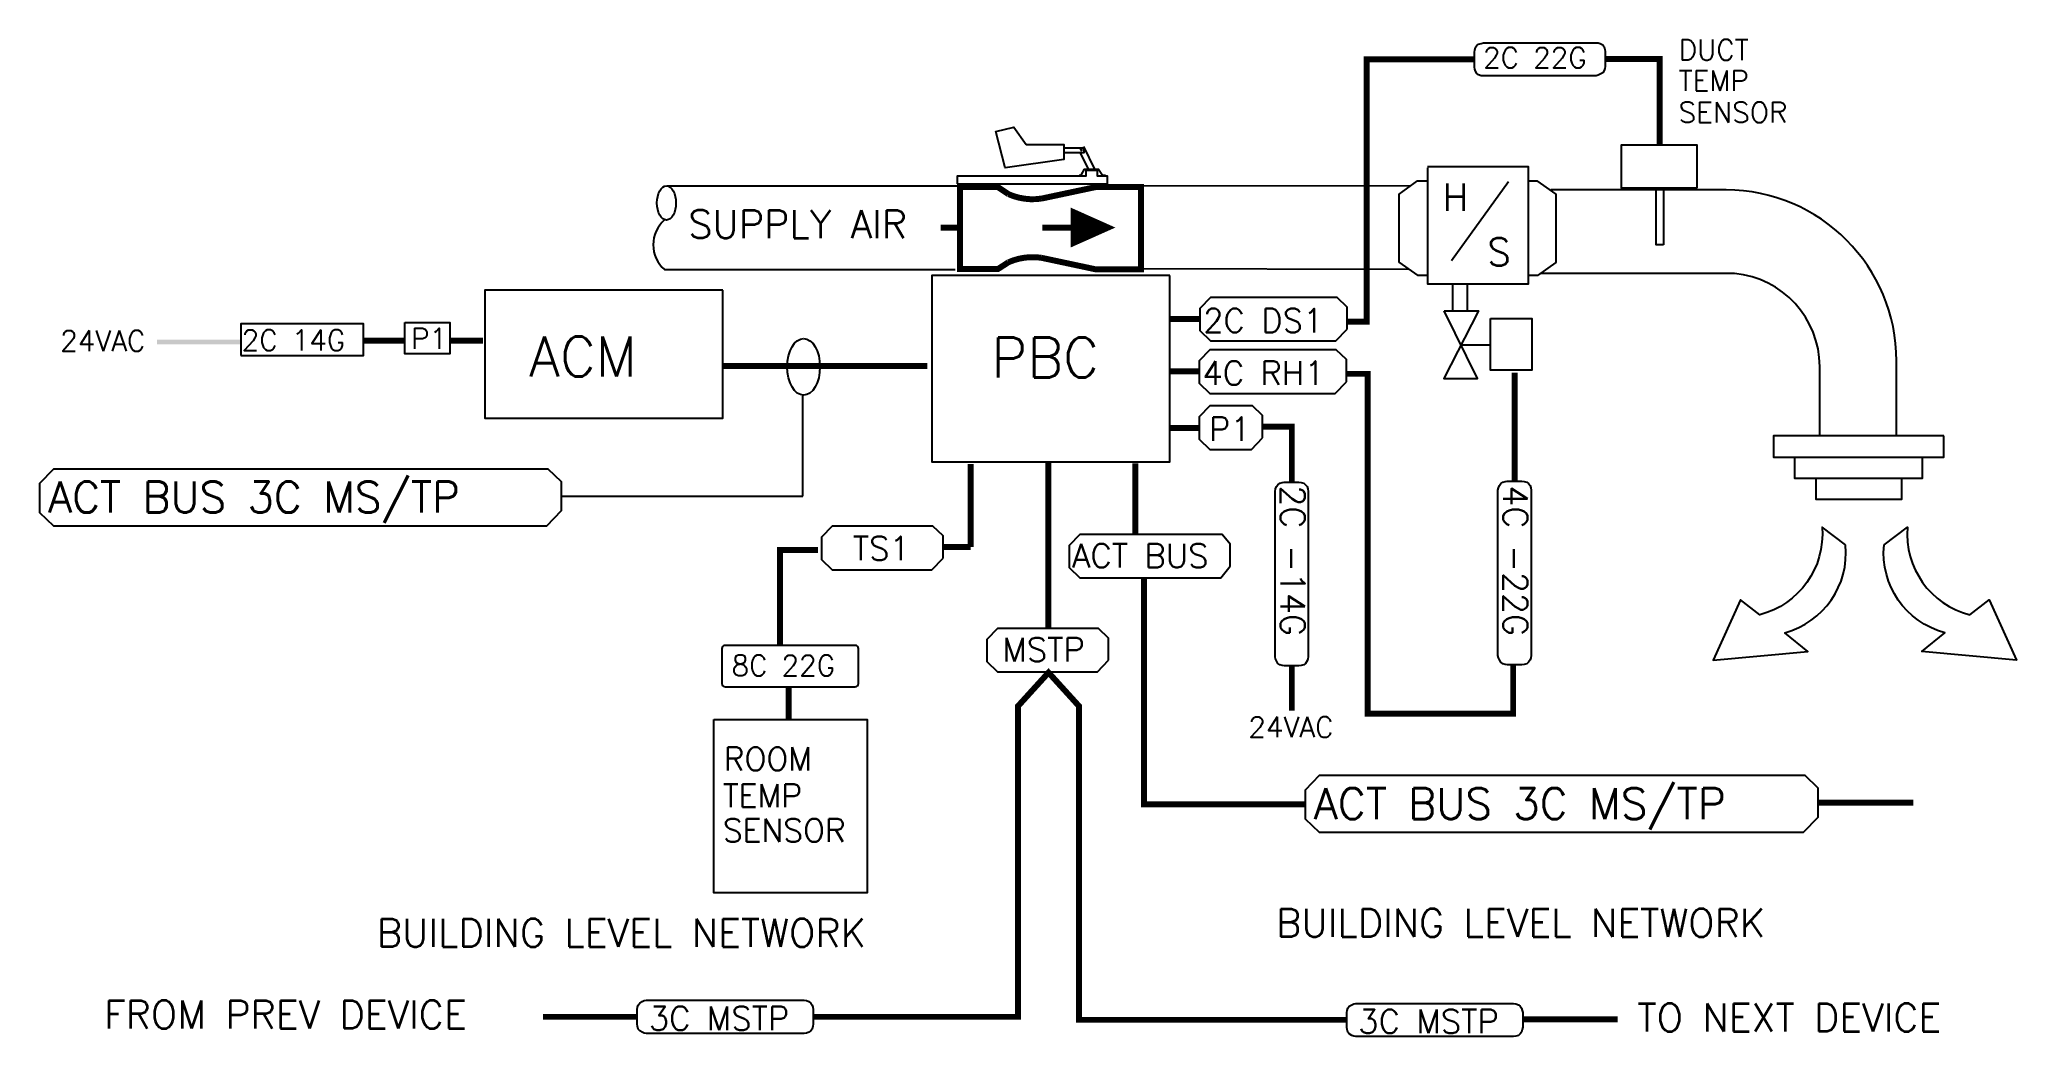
# Model space of a CAD drawing. Extents: x 585 to 1197, y 414 to 722.
import ezdxf

# ---------------------------------------------------------------- set-up
doc = ezdxf.new("R2010")
doc.units = 0
doc.header["$LTSCALE"] = 96
doc.header["$MEASUREMENT"] = 0
for name, color, linetype in [('COIL', 7, 'CONTINUOUS'), ('DUCT TEMP', 7, 'CONTINUOUS'), ('SUP', 7, 'CONTINUOUS'), ('TEMP SENS', 7, 'CONTINUOUS')]:
    doc.layers.add(name, color=color, linetype=linetype)
doc.styles.get("Standard").update_dxf_attribs({"font": 'ROMANS'})

msp = doc.modelspace()

# ---------------------------------------------------------------- hatches: boundary and pattern name
at = {"layer": 'SUP', "linetype": 'Continuous', "transparency": 33554687}
msp.add_hatch(color=7, dxfattribs=at).paths.add_polyline_path([(647.78, 627.9), (647.78, 629.44), (621.8, 629.44), (621.8, 627.9)])

# ---------------------------------------------------------------- linework, layer by layer
at = {"layer": 'COIL', "color": 7, "linetype": 'Continuous'}
msp.add_lwpolyline([(989.82, 616.36), (989.82, 623.21), (986.69, 626.23), (947.55, 626.23), (944.24, 622.81), (944.24, 615.96), (947.55, 612.77), (986.34, 612.77)], close=True, dxfattribs=at)
at = {"layer": 'COIL', "color": 7, "linetype": 'Continuous', "const_width": 1.85}
for points in [[(944.24, 619.57), (935.21, 619.57)], [(996.35, 595.4), (996.35, 618.82), (989.82, 618.82)]]:
    msp.add_lwpolyline(points, dxfattribs=at)
at = {"layer": 'COIL', "color": 7, "ltscale": 2, "const_width": 1.85}
for points in [[(1041.83, 619.18), (1041.83, 585.64)], [(1041.41, 528.83), (1041.41, 513.68), (996.35, 513.68), (996.35, 595.4)], [(977.1, 485.63), (977.1, 485.63), (927.21, 485.63), (927.21, 555.69)]]:
    msp.add_lwpolyline(points, dxfattribs=at)
at = {"layer": 'DUCT TEMP', "color": 7, "ltscale": 2, "const_width": 1.85}
for points in [[(1029.42, 716.1), (996.08, 716.1), (996.08, 634.99), (990.07, 634.99)], [(1086.77, 689.7), (1086.77, 716.17), (1069.9, 716.17)]]:
    msp.add_lwpolyline(points, dxfattribs=at)
at = {"layer": 'DUCT TEMP', "color": 7, "lineweight": 25, "transparency": 33554687}
msp.add_lwpolyline([(1069.9, 713.9), (1069.79, 713.25), (1069.57, 712.6), (1069.14, 711.94), (1068.37, 711.51), (1067.72, 711.18), (1067.07, 710.98), (1032.25, 710.98), (1031.49, 710.99), (1030.72, 711.32), (1030.18, 711.75), (1029.74, 712.41), (1029.52, 713.06), (1029.42, 713.71), (1029.42, 718.29), (1029.52, 718.94), (1029.74, 719.82), (1030.18, 720.36), (1030.72, 720.8), (1031.49, 721.01), (1032.25, 721.22), (1067.07, 721.22), (1067.72, 721.21), (1068.37, 720.99), (1069.14, 720.55), (1069.57, 720.01), (1069.79, 719.14), (1069.9, 718.48)], close=True, dxfattribs=at)
at = {"layer": 'DUCT TEMP', "color": 7, "linetype": 'Continuous', "lineweight": 25}
for points in [[(1098.19, 676.22), (1074.92, 676.22), (1074.92, 689.7), (1098.19, 689.7)], [(1087.97, 658.69), (1085.66, 658.69), (1085.66, 676.03), (1087.97, 676.03)]]:
    msp.add_lwpolyline(points, close=True, dxfattribs=at)
at = {"layer": 'DUCT TEMP', "color": 7, "linetype": 'Continuous'}
msp.add_lwpolyline([(990.07, 632.6), (990.07, 639.45), (986.95, 642.46), (947.8, 642.46), (944.5, 639.04), (944.5, 632.19), (947.8, 629), (986.59, 629)], close=True, dxfattribs=at)
at = {"layer": 'DUCT TEMP', "color": 7, "linetype": 'Continuous', "const_width": 1.85}
msp.add_lwpolyline([(944.5, 635.8), (935.46, 635.8)], dxfattribs=at)
at = {"layer": 'SUP', "color": 7, "linetype": 'Continuous', "lineweight": 25}
for p, q in [((779.63, 676.95), (869.63, 676.95)), ((921.25, 677.11), (1009.62, 676.94)), ((921.25, 651.37), (1009.24, 651.21)), ((1022.76, 638.28), (1022.76, 646.53)), ((1027.28, 638.53), (1027.28, 646.66))]:
    msp.add_line(p, q, dxfattribs=at)
at = {"layer": 'SUP', "color": 7, "linetype": 'Continuous'}
for p, q in [((1039.99, 678.23), (1022.33, 653.8)), ((821.58, 580.95), (821.58, 612.46)), ((746.92, 580.97), (821.58, 580.95))]:
    msp.add_line(p, q, dxfattribs=at)
at = {"layer": 'SUP', "color": 7, "linetype": 'Continuous', "lineweight": 25}
for points in [[(890.74, 689.75), (902.37, 689.75), (902.37, 685.12), (884.27, 682.5), (881.34, 693.75), (886.89, 695.14)], [(908.15, 688.2), (908, 688.36), (907.84, 688.51), (907.69, 688.36), (907.54, 688.2), (907.69, 688.05), (907.84, 687.9), (908, 688.05)], [(869.38, 677.55), (915.92, 677.55), (915.92, 680.01), (912.84, 680.01), (912.84, 681.71), (909.14, 681.71), (909.14, 680.01), (869.38, 680.01)], [(935.19, 649.25), (861.51, 649.25), (861.51, 591.57), (935.19, 591.57)], [(796.93, 644.73), (723.24, 644.73), (723.24, 605.07), (796.93, 605.07)], [(1020.07, 638.29), (1030.7, 638.29), (1019.92, 617.33), (1030.4, 617.33)], [(1034.4, 635.98), (1047.19, 635.98), (1047.19, 619.95), (1034.4, 619.95)], [(1174.63, 599.65), (1121.92, 599.65), (1121.92, 593.02), (1174.63, 593.02)]]:
    msp.add_lwpolyline(points, close=True, dxfattribs=at)
for points in [[(902.3, 688.74), (908.54, 688.74), (908.54, 687.13), (902.45, 687.13)], [(910.05, 682.09), (907.47, 687.42)], [(908.46, 689.13), (911.9, 682.09)], [(907.13, 680.24), (907.74, 680.24), (908.82, 682.09), (913.14, 682.09), (914.37, 680.24), (915.29, 680.24)], [(1025.31, 627.81), (1034.56, 627.81)], [(1168, 593.02), (1168, 586.4), (1128.55, 586.4), (1128.55, 593.02)], [(1161.53, 586.4), (1161.53, 579.92), (1135.18, 579.92), (1135.18, 586.4)]]:
    msp.add_lwpolyline(points, dxfattribs=at)
at = {"layer": 'SUP', "color": 7, "linetype": 'Continuous'}
for points in [[(1014.91, 682.57), (1014.91, 646.64), (1046.14, 646.64), (1046.14, 682.83), (1014.91, 682.83)], [(1014.91, 649.24), (1012.06, 649.24), (1006.17, 653.34), (1006.17, 674.44), (1011.81, 678.53), (1014.91, 678.53)], [(1046.14, 678.48), (1048.69, 678.48), (1054.58, 674.39), (1054.58, 653.29), (1048.95, 649.2), (1046.14, 649.2)]]:
    msp.add_lwpolyline(points, dxfattribs=at)
at = {"layer": 'SUP', "color": 7, "linetype": 'Continuous', "lineweight": 20, "const_width": 1.85}
msp.add_lwpolyline([(895.43, 654.72, 0.14165), (885.25, 653.33), (882.05, 651.27), (870.3, 651.27), (870.3, 676.57), (882.01, 676.57), (885.25, 674.4, 0.14165), (895.43, 673.02), (912.16, 676.57), (926.25, 676.57), (926.25, 651.16), (912.16, 651.16), (895.43, 654.72)], format="xyb", dxfattribs=at)
at = {"layer": 'SUP', "color": 7, "linetype": 'Continuous', "lineweight": 25}
for points in [[(1159.99, 599.65), (1159.99, 622.77, 0.413991), (1107.28, 675.7), (1053.09, 675.7)], [(1136.25, 599.65), (1136.25, 621.07, 0.388706), (1109.9, 649.81), (1049.92, 649.81)]]:
    msp.add_lwpolyline(points, format="xyb", dxfattribs=at)
at = {"layer": 'SUP', "color": 7}
for points, format in [([(918.34, 664.07, 0, 12.31, 0), (904.54, 664.07, 12.31, 12.31, 0)], "xyseb"), ([(778.82, 666.44, 0.451799), (778.82, 651.06), (868.73, 651.06)], "xyb")]:
    msp.add_lwpolyline(points, format=format, dxfattribs=at)
at = {"layer": 'SUP', "color": 7, "const_width": 1.85}
for points in [[(870.84, 664.07), (864.24, 664.07)], [(911.44, 664.07), (895.74, 664.07)]]:
    msp.add_lwpolyline(points, dxfattribs=at)
at = {"layer": 'SUP'}
for points in [[(647.78, 624.45), (685.68, 624.45), (685.68, 634.28), (647.78, 634.28)], [(698.47, 634.68), (712.41, 634.68), (712.41, 624.99), (698.47, 624.99)]]:
    msp.add_lwpolyline(points, close=True, dxfattribs=at)
at = {"layer": 'SUP', "color": 7, "ltscale": 2, "const_width": 1.85}
for points in [[(698.47, 629.05), (685.68, 629.05)], [(712.41, 629.05), (722.69, 629.05)]]:
    msp.add_lwpolyline(points, dxfattribs=at)
at = {"layer": 'SUP', "color": 7, "linetype": 'Continuous', "const_width": 1.85}
for points in [[(796.93, 621.25), (860.15, 621.25)], [(944.24, 602.06), (935.39, 602.06)], [(963.9, 602.46), (972.93, 602.46), (972.93, 585.28)], [(897.59, 540.09), (897.59, 591.55)], [(888.17, 511.19), (888.17, 516), (897.65, 526.42), (907.12, 516), (907.12, 511.19)], [(972.93, 528.47), (972.93, 514.68)], [(888.17, 511.19), (888.17, 419.94), (824.83, 419.94)], [(907.12, 511.19), (907.12, 419.01), (989.85, 419.01)], [(1165.18, 486.15), (1135.78, 486.15)], [(770.4, 419.94), (741.21, 419.94)], [(1073.74, 419.13), (1044.35, 419.13)]]:
    msp.add_lwpolyline(points, dxfattribs=at)
at = {"layer": 'SUP', "color": 7, "linetype": 'Continuous'}
for points in [[(963.9, 599.04), (963.9, 605.89), (960.77, 608.9), (947.55, 608.9), (944.24, 605.49), (944.24, 598.64), (947.55, 595.45), (960.42, 595.45)], [(589.77, 571.82), (742.39, 571.82), (746.92, 576.5), (746.92, 585.44), (742.85, 589.36), (589.77, 589.36), (585.47, 584.91), (585.47, 575.98)], [(953.88, 559.29), (953.88, 566.14), (951.35, 569.15), (907.32, 569.15), (904.02, 565.74), (904.02, 558.89), (907.32, 555.7), (951, 555.7)], [(916.23, 530.23), (916.23, 537.08), (913.1, 540.09), (881.89, 540.09), (878.59, 536.68), (878.59, 529.83), (881.89, 526.64), (912.75, 526.64)], [(981.41, 477.01), (1131.25, 477.01), (1135.78, 481.69), (1135.78, 490.62), (1131.71, 494.55), (981.41, 494.55), (977.1, 490.09), (977.1, 481.16)]]:
    msp.add_lwpolyline(points, close=True, dxfattribs=at)
at = {"layer": 'SUP', "color": 7, "linetype": 'Continuous', "lineweight": 20, "const_width": 1.85}
msp.add_lwpolyline([(924.48, 569.15), (924.48, 591.18)], dxfattribs=at)
at = {"layer": 'SUP', "color": 7, "lineweight": 25, "transparency": 33554687}
for points in [[(970.55, 528.47), (969.9, 528.58), (969.24, 528.8), (968.59, 529.23), (968.15, 530), (967.83, 530.65), (967.72, 531.3), (967.72, 582.45), (967.83, 583.21), (968.15, 583.98), (968.59, 584.52), (969.24, 584.96), (969.9, 585.18), (970.55, 585.28), (975.13, 585.28), (975.78, 585.18), (976.65, 584.96), (977.2, 584.52), (977.64, 583.98), (977.85, 583.21), (977.96, 582.45), (977.96, 531.3), (977.85, 530.65), (977.64, 530), (977.2, 529.23), (976.65, 528.8), (975.78, 528.58), (975.13, 528.47)], [(1039.54, 528.83), (1038.89, 528.94), (1038.23, 529.15), (1037.58, 529.59), (1037.14, 530.35), (1036.82, 531.01), (1036.71, 531.66), (1036.71, 582.81), (1036.82, 583.57), (1037.14, 584.33), (1037.58, 584.88), (1038.23, 585.31), (1038.89, 585.53), (1039.54, 585.64), (1044.12, 585.64), (1044.77, 585.53), (1045.64, 585.31), (1046.19, 584.88), (1046.63, 584.33), (1046.84, 583.57), (1046.95, 582.81), (1046.95, 531.66), (1046.84, 531.01), (1046.63, 530.35), (1046.19, 529.59), (1045.64, 529.15), (1044.77, 528.94), (1044.12, 528.83)], [(770.4, 422.23), (770.51, 422.89), (770.73, 423.54), (771.17, 424.19), (771.93, 424.63), (772.58, 424.96), (773.24, 425.07), (822, 425.07), (822.76, 424.96), (823.52, 424.63), (824.07, 424.19), (824.5, 423.54), (824.72, 422.89), (824.83, 422.23), (824.83, 417.66), (824.72, 417), (824.5, 416.13), (824.07, 415.59), (823.52, 415.15), (822.76, 414.93), (822, 414.82), (773.24, 414.82), (772.58, 414.93), (771.93, 415.15), (771.17, 415.59), (770.73, 416.13), (770.51, 417), (770.4, 417.66)], [(989.92, 421.28), (990.03, 421.93), (990.25, 422.59), (990.68, 423.24), (991.45, 423.68), (992.1, 424), (992.75, 424.11), (1041.52, 424.11), (1042.28, 424), (1043.04, 423.68), (1043.59, 423.24), (1044.02, 422.59), (1044.24, 421.93), (1044.35, 421.28), (1044.35, 416.7), (1044.24, 416.05), (1044.02, 415.18), (1043.59, 414.63), (1043.04, 414.2), (1042.28, 413.98), (1041.52, 413.87), (992.75, 413.87), (992.1, 413.98), (991.45, 414.2), (990.68, 414.63), (990.25, 415.18), (990.03, 416.05), (989.92, 416.7)]]:
    msp.add_lwpolyline(points, close=True, dxfattribs=at)
at = {"layer": 'SUP', "color": 7, "linetype": 'Continuous', "lineweight": 25}
for points in [[(1144.22, 565.88), (1136.99, 571.42, -0.365981), (1117.68, 544.3), (1111.73, 548.95), (1103.26, 530.3), (1132.54, 532.92), (1125.46, 538.74, 0.367478)], [(1156.16, 565.88), (1163.39, 571.42, 0.365981), (1182.7, 544.3), (1188.65, 548.95), (1197.13, 530.3), (1167.85, 532.92), (1174.92, 538.74, -0.367478)]]:
    msp.add_lwpolyline(points, format="xyb", close=True, dxfattribs=at)
at = {"layer": 'SUP', "color": 7}
msp.add_ellipse((779.44, 671.67), major_axis=(0, 5.27), ratio=0.55893, dxfattribs=at)
at = {"layer": 'SUP', "color": 7, "linetype": 'Continuous'}
msp.add_ellipse((821.88, 620.98), major_axis=(0, 8.78), ratio=0.575757, dxfattribs=at)
at = {"layer": 'TEMP SENS', "color": 7, "linetype": 'Continuous', "const_width": 1.85}
for points in [[(873.52, 565.24), (873.52, 590.93)], [(814.56, 535.04), (814.56, 564.34), (826.36, 564.34)], [(865.03, 565.24), (873.52, 565.24)]]:
    msp.add_lwpolyline(points, dxfattribs=at)
at = {"layer": 'TEMP SENS', "color": 7, "linetype": 'Continuous'}
for points in [[(865.03, 561.82), (865.03, 568.67), (861.9, 571.68), (830.69, 571.68), (827.39, 568.27), (827.39, 561.42), (830.69, 558.23), (861.55, 558.23)], [(794.07, 511.88), (841.54, 511.88), (841.54, 458.33), (794.07, 458.33)]]:
    msp.add_lwpolyline(points, close=True, dxfattribs=at)
at = {"layer": 'TEMP SENS', "color": 7, "linetype": 'Continuous', "lineweight": 25, "transparency": 33554687}
msp.add_lwpolyline([(797.55, 522.03), (837.82, 522.03, 0.414214), (838.82, 523.03), (838.82, 533.82, 0.414214), (837.82, 534.82), (797.55, 534.82, 0.414214), (796.55, 533.82), (796.55, 523.03, 0.414214)], format="xyb", close=True, dxfattribs=at)
at = {"layer": 'TEMP SENS', "color": 7, "ltscale": 2, "const_width": 1.85}
msp.add_lwpolyline([(817.2, 522.03), (817.2, 511.87)], dxfattribs=at)

# ---------------------------------------------------------------- texts
at = {"layer": 'COIL', "color": 7, "linetype": 'Continuous'}
msp.add_text('4C RH1', height=7.354, dxfattribs=at).set_placement((945.26, 615.4))
at = {"layer": 'COIL', "color": 7, "ltscale": 2}
msp.add_text('4C -22G', height=7.54, rotation=270, dxfattribs=at).set_placement((1038.35, 584.32))
at = {"layer": 'DUCT TEMP', "color": 7, "transparency": 33554687}
for s, p in [('DUCT', (1092.58, 715.87)), ('2C 22G', (1032.1, 713.43)), ('TEMP', (1092.58, 706.31)), ('SENSOR', (1092.58, 696.52))]:
    msp.add_text(s, height=6.343, dxfattribs=at).set_placement(p)
at = {"layer": 'DUCT TEMP', "color": 7, "linetype": 'Continuous'}
msp.add_text('2C DS1', height=7.354, dxfattribs=at).set_placement((945.51, 631.64))
at = {"layer": 'SUP', "color": 7, "linetype": 'Continuous'}
for s, height, p in [('H', 8.5, (1019.52, 669.21)), ('SUPPLY AIR', 8.674, (786.2, 660.75)), ('S', 8.5, (1033.41, 652.24)), ('ACM', 12.348, (736.94, 617.99)), ('PBC', 12.348, (879.96, 617.7)), ('P1', 7.354, (947.29, 598.08)), ('ACT BUS 3C MS/TP', 9.5879, (588.15, 575.92)), ('ACT BUS', 7.354, (904.92, 558.89)), ('MSTP', 7.354, (883.38, 529.86)), ('ACT BUS 3C MS/TP', 9.5879, (979.78, 481.1)), ('BUILDING LEVEL NETWORK', 8.6736, (968.04, 444.68)), ('BUILDING LEVEL NETWORK', 8.6736, (689.81, 441.61)), ('FROM PREV DEVICE ', 8.6736, (605.39, 416.35)), ('3C MSTP', 7.354, (773.97, 415.79)), ('3C MSTP', 7.354, (993.48, 414.84)), ('TO NEXT DEVICE ', 8.6736, (1079.84, 415.4))]:
    msp.add_text(s, height=height, dxfattribs=at).set_placement(p)
at = {"layer": 'SUP', "color": 7, "transparency": 33554687}
for s, p in [('24VAC', (591.86, 625.87)), ('2C 14G', (647.99, 626.06)), ('P1', (700.39, 626.59)), ('24VAC', (959.47, 506.39))]:
    msp.add_text(s, height=6.343, dxfattribs=at).set_placement(p)
at = {"layer": 'SUP', "color": 7, "ltscale": 2}
msp.add_text('2C -14G', height=7.54, rotation=270, dxfattribs=at).set_placement((969.46, 584.32))
at = {"layer": 'TEMP SENS', "color": 7, "linetype": 'Continuous'}
for s, height, p in [('TS1', 7.354, (837.1, 561.17)), ('ROOM', 7.158, (797.18, 496.14)), ('TEMP', 7.158, (796.88, 484.76)), ('SENSOR', 7.158, (796.88, 474.03))]:
    msp.add_text(s, height=height, dxfattribs=at).set_placement(p)
at = {"layer": 'TEMP SENS', "color": 7, "transparency": 33554687}
msp.add_text('8C 22G', height=6.343, dxfattribs=at).set_placement((799.56, 525.44))

doc.saveas('drawing.dxf')
